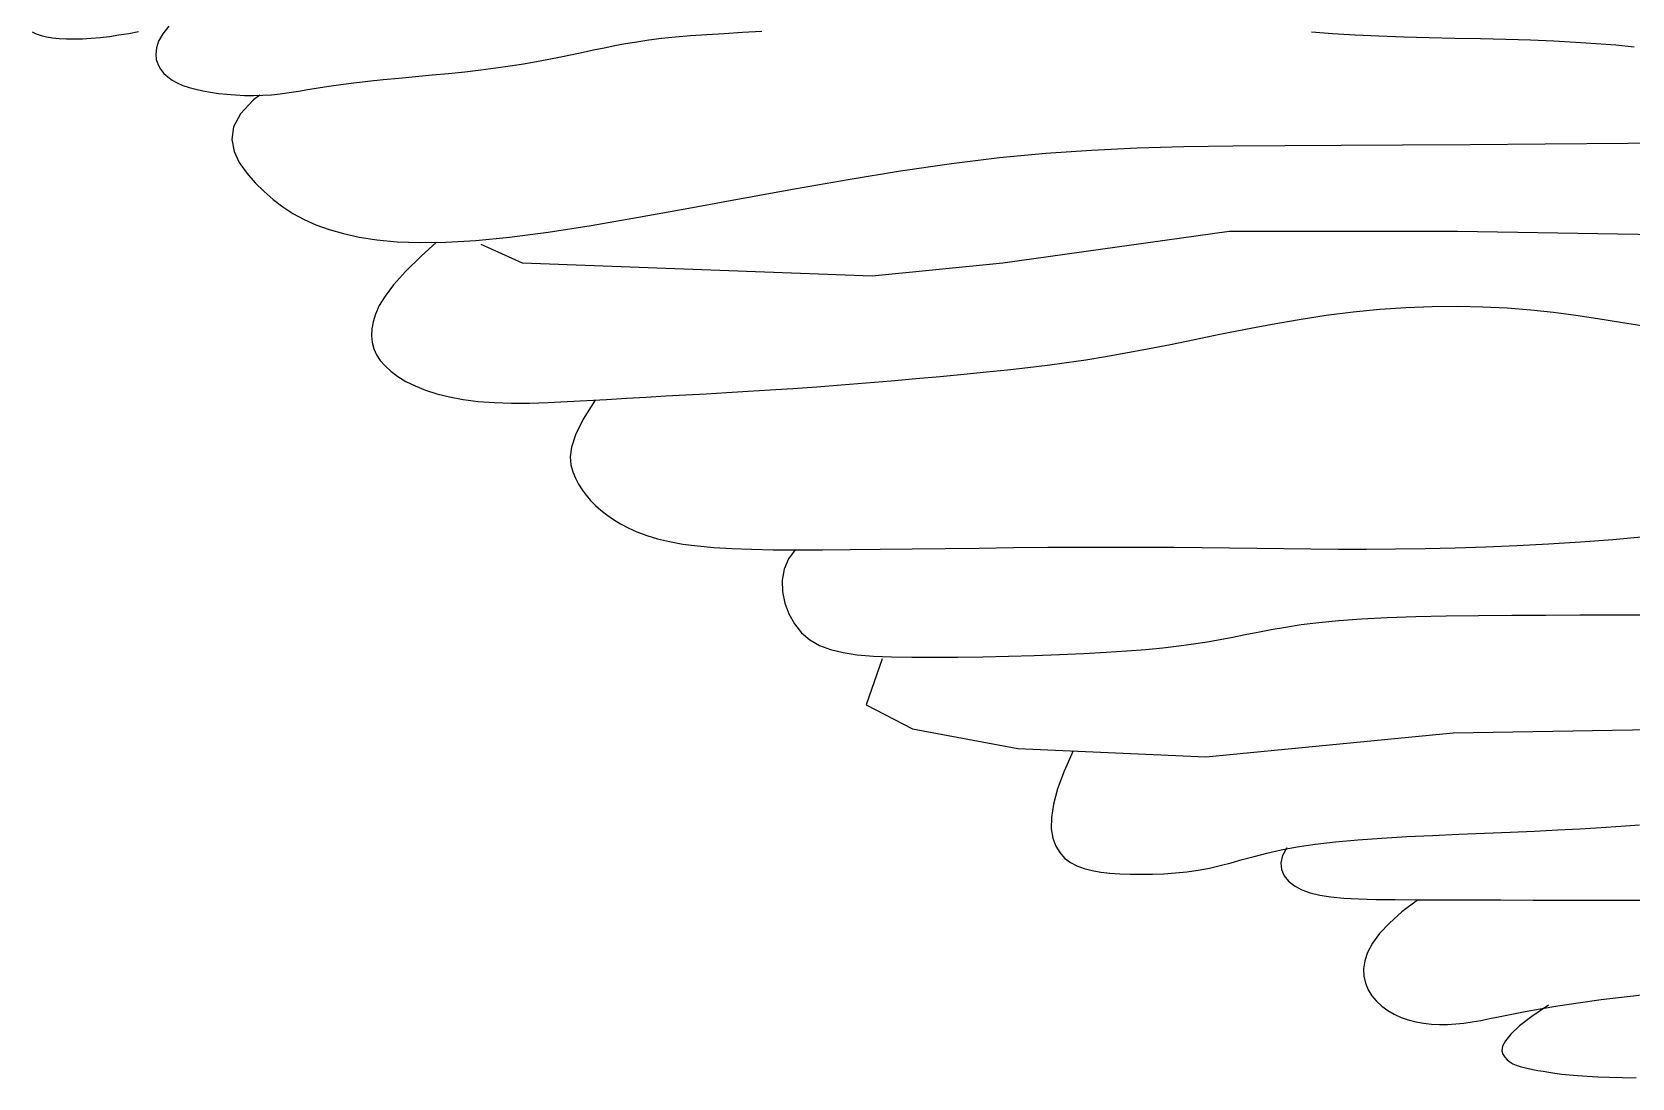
# Paper-space layout 'A3' of a CAD drawing. Header units: millimetres. Extents: x 67 to 487, y 39 to 336.
# Drawn here: x 306.706 to 309.532, y 133.533 to 135.38 of the extents above; entities that cross this region are included whole.
import ezdxf

# ---------------------------------------------------------------- set-up
doc = ezdxf.new("R2010")
doc.units = ezdxf.units.MM
doc.layers.add('ARQ_Vista 01', color=1, linetype='Continuous')

# ---------------------------------------------------------------- blocks, each defined once
blk = doc.blocks.new('BRASÃO ESTADO PARANÁ')
at = {"layer": 'ARQ_Vista 01'}
for points in [[(3201.719, -30985.576), (3201.831, -30985.63), (3201.96, -30985.676), (3202.106, -30985.712), (3202.269, -30985.739), (3202.446, -30985.758), (3202.638, -30985.768), (3202.844, -30985.77), (3203.062, -30985.765), (3203.293, -30985.751), (3203.533, -30985.729), (3203.782, -30985.7), (3204.037, -30985.664), (3204.296, -30985.621), (3204.558, -30985.57)], [(3205.367, -30985.429), (3205.204, -30985.637), (3205.095, -30985.831), (3205.035, -30986.009), (3205.016, -30986.173), (3205.033, -30986.322), (3205.08, -30986.458), (3205.149, -30986.579), (3205.236, -30986.687), (3205.339, -30986.783), (3205.458, -30986.868), (3205.592, -30986.942), (3205.742, -30987.007), (3205.906, -30987.063), (3206.083, -30987.112), (3206.275, -30987.154), (3206.479, -30987.191), (3206.694, -30987.222), (3206.918, -30987.246), (3207.149, -30987.264), (3207.385, -30987.274), (3207.624, -30987.276), (3207.864, -30987.271), (3208.103, -30987.256), (3208.339, -30987.232), (3208.577, -30987.201), (3208.821, -30987.164), (3209.076, -30987.121), (3209.347, -30987.076), (3209.637, -30987.029), (3209.953, -30986.982), (3210.298, -30986.936), (3210.675, -30986.892), (3211.079, -30986.851), (3211.504, -30986.811), (3211.941, -30986.771), (3212.386, -30986.73), (3212.829, -30986.688), (3213.264, -30986.643), (3213.685, -30986.596), (3214.086, -30986.544), (3214.466, -30986.489), (3214.828, -30986.431), (3215.172, -30986.371), (3215.502, -30986.309), (3215.817, -30986.247), (3216.12, -30986.185), (3216.412, -30986.123), (3216.695, -30986.063), (3216.975, -30986.004), (3217.256, -30985.947), (3217.544, -30985.894), (3217.845, -30985.843), (3218.164, -30985.796), (3218.506, -30985.753), (3218.876, -30985.715), (3219.28, -30985.682), (3219.715, -30985.651), (3220.178, -30985.623), (3220.666, -30985.593), (3221.177, -30985.561)], [(3235.837, -30985.581), (3236.401, -30985.625), (3237.001, -30985.661), (3237.635, -30985.69), (3238.296, -30985.713), (3238.975, -30985.731), (3239.662, -30985.747), (3240.348, -30985.762), (3241.021, -30985.778), (3241.674, -30985.797), (3242.296, -30985.821), (3242.881, -30985.852), (3243.43, -30985.888), (3243.949, -30985.93), (3244.442, -30985.976)], [(3207.792, -30987.272), (3207.625, -30987.393), (3207.279, -30987.763), (3207.095, -30988.116), (3207.045, -30988.451), (3207.105, -30988.768), (3207.246, -30989.066), (3207.443, -30989.345), (3207.671, -30989.602), (3207.906, -30989.839), (3208.15, -30990.054), (3208.406, -30990.25), (3208.678, -30990.427), (3208.972, -30990.586), (3209.291, -30990.727), (3209.639, -30990.851), (3210.022, -30990.96), (3210.444, -30991.052), (3210.917, -30991.125), (3211.452, -30991.175), (3212.061, -30991.197), (3212.757, -30991.186), (3213.55, -30991.139), (3214.453, -30991.052), (3215.478, -30990.919), (3216.631, -30990.74), (3217.891, -30990.524), (3219.232, -30990.281), (3220.628, -30990.025), (3222.052, -30989.765), (3223.479, -30989.515), (3224.882, -30989.286), (3226.235, -30989.09), (3227.52, -30988.934), (3228.756, -30988.817), (3229.968, -30988.733), (3231.185, -30988.675), (3232.432, -30988.639), (3233.737, -30988.618), (3235.126, -30988.607), (3236.626, -30988.6), (3238.265, -30988.593), (3240.068, -30988.582), (3242.066, -30988.568), (3244.284, -30988.548), (3246.751, -30988.523)], [(3255.787, -30990.206), (3253.642, -30991.202), (3250.352, -30991.302), (3245.613, -30991.003), (3239.729, -30990.903), (3233.645, -30990.903), (3227.611, -30991.75), (3224.12, -30992.098), (3214.795, -30991.75), (3213.697, -30991.252)], [(3212.503, -30991.19), (3212.096, -30991.56), (3211.677, -30991.974), (3211.361, -30992.325), (3211.133, -30992.624), (3210.976, -30992.88), (3210.875, -30993.105), (3210.814, -30993.31), (3210.78, -30993.502), (3210.772, -30993.686), (3210.79, -30993.861), (3210.834, -30994.028), (3210.906, -30994.188), (3211.005, -30994.341), (3211.132, -30994.489), (3211.288, -30994.631), (3211.474, -30994.768), (3211.689, -30994.898), (3211.934, -30995.02), (3212.209, -30995.131), (3212.515, -30995.23), (3212.852, -30995.315), (3213.219, -30995.383), (3213.618, -30995.433), (3214.047, -30995.464), (3214.504, -30995.477), (3214.983, -30995.476), (3215.481, -30995.463), (3215.993, -30995.44), (3216.515, -30995.412), (3217.042, -30995.38), (3217.57, -30995.348), (3218.097, -30995.317), (3218.624, -30995.287), (3219.156, -30995.258), (3219.695, -30995.228), (3220.247, -30995.197), (3220.814, -30995.163), (3221.4, -30995.127), (3222.009, -30995.086), (3222.644, -30995.041), (3223.297, -30994.992), (3223.961, -30994.939), (3224.628, -30994.884), (3225.29, -30994.826), (3225.939, -30994.767), (3226.568, -30994.708), (3227.168, -30994.648), (3227.734, -30994.589), (3228.273, -30994.529), (3228.794, -30994.465), (3229.307, -30994.397), (3229.821, -30994.322), (3230.345, -30994.237), (3230.89, -30994.142), (3231.464, -30994.034), (3232.075, -30993.912), (3232.719, -30993.78), (3233.39, -30993.643), (3234.082, -30993.505), (3234.79, -30993.372), (3235.508, -30993.248), (3236.229, -30993.137), (3236.949, -30993.045), (3237.662, -30992.976), (3238.365, -30992.929), (3239.057, -30992.903), (3239.737, -30992.897), (3240.402, -30992.91), (3241.051, -30992.941), (3241.682, -30992.989), (3242.294, -30993.054), (3242.888, -30993.132), (3243.477, -30993.221), (3244.077, -30993.317), (3244.704, -30993.415)], [(3216.734, -30995.397), (3216.416, -30995.911), (3216.213, -30996.322), (3216.105, -30996.649), (3216.071, -30996.91), (3216.091, -30997.123), (3216.143, -30997.308), (3216.212, -30997.478), (3216.293, -30997.639), (3216.387, -30997.792), (3216.493, -30997.936), (3216.612, -30998.074), (3216.745, -30998.207), (3216.89, -30998.334), (3217.049, -30998.458), (3217.222, -30998.579), (3217.411, -30998.695), (3217.62, -30998.807), (3217.851, -30998.911), (3218.109, -30999.008), (3218.396, -30999.095), (3218.716, -30999.172), (3219.07, -30999.236), (3219.464, -30999.287), (3219.899, -30999.327), (3220.378, -30999.355), (3220.904, -30999.375), (3221.481, -30999.386), (3222.11, -30999.39), (3222.795, -30999.389), (3223.538, -30999.383), (3224.339, -30999.375), (3225.189, -30999.365), (3226.073, -30999.354), (3226.979, -30999.342), (3227.894, -30999.332), (3228.804, -30999.323), (3229.696, -30999.317), (3230.557, -30999.315), (3231.378, -30999.317), (3232.163, -30999.322), (3232.919, -30999.33), (3233.655, -30999.339), (3234.379, -30999.349), (3235.098, -30999.357), (3235.821, -30999.365), (3236.556, -30999.369), (3237.308, -30999.369), (3238.078, -30999.365), (3238.865, -30999.355), (3239.668, -30999.338), (3240.485, -30999.312), (3241.315, -30999.278), (3242.157, -30999.234), (3243.01, -30999.179), (3243.87, -30999.112), (3244.73, -30999.033)], [(3222.07, -30999.39), (3221.888, -30999.632), (3221.775, -30999.906), (3221.726, -31000.201), (3221.734, -31000.506), (3221.794, -31000.809), (3221.902, -31001.1), (3222.052, -31001.367), (3222.24, -31001.599), (3222.46, -31001.788), (3222.715, -31001.937), (3223.009, -31002.049), (3223.345, -31002.131), (3223.726, -31002.187), (3224.156, -31002.222), (3224.638, -31002.242), (3225.176, -31002.25), (3225.769, -31002.253), (3226.407, -31002.249), (3227.075, -31002.241), (3227.759, -31002.227), (3228.444, -31002.208), (3229.117, -31002.184), (3229.762, -31002.156), (3230.366, -31002.123), (3230.917, -31002.086), (3231.418, -31002.045), (3231.877, -31001.999), (3232.298, -31001.95), (3232.688, -31001.897), (3233.054, -31001.841), (3233.402, -31001.781), (3233.737, -31001.717), (3234.068, -31001.65), (3234.405, -31001.582), (3234.758, -31001.514), (3235.14, -31001.448), (3235.561, -31001.384), (3236.032, -31001.326), (3236.566, -31001.274), (3237.172, -31001.23), (3237.859, -31001.196), (3238.616, -31001.17), (3239.431, -31001.151), (3240.289, -31001.139), (3241.177, -31001.132), (3242.082, -31001.128), (3242.99, -31001.126), (3243.887, -31001.126), (3244.762, -31001.126)], [(3224.388, -31002.298), (3223.966, -31003.525), (3225.201, -31004.161), (3228.009, -31004.684), (3233.023, -31004.909), (3239.611, -31004.273), (3250.775, -31004.086), (3260.393, -31004.049), (3265.072, -31004.012), (3266.943, -31003.563), (3267.714, -31002.753)], [(3229.486, -31004.75), (3229.241, -31005.292), (3229.066, -31005.765), (3228.955, -31006.175), (3228.902, -31006.527), (3228.899, -31006.826), (3228.94, -31007.078), (3229.017, -31007.289), (3229.124, -31007.464), (3229.254, -31007.609), (3229.407, -31007.725), (3229.58, -31007.818), (3229.773, -31007.89), (3229.985, -31007.943), (3230.216, -31007.981), (3230.463, -31008.008), (3230.727, -31008.025), (3231.005, -31008.036), (3231.296, -31008.04), (3231.595, -31008.037), (3231.9, -31008.025), (3232.208, -31008.004), (3232.515, -31007.973), (3232.819, -31007.93), (3233.116, -31007.876), (3233.405, -31007.809), (3233.693, -31007.732), (3233.99, -31007.649), (3234.305, -31007.562), (3234.648, -31007.474), (3235.028, -31007.388), (3235.453, -31007.307), (3235.935, -31007.234), (3236.477, -31007.172), (3237.074, -31007.119), (3237.712, -31007.074), (3238.381, -31007.035), (3239.068, -31007.002), (3239.764, -31006.972), (3240.455, -31006.944), (3241.131, -31006.916), (3241.781, -31006.888), (3242.404, -31006.858), (3242.996, -31006.827), (3243.558, -31006.794), (3244.087, -31006.76), (3244.582, -31006.724)], [(3235.18, -31007.333), (3235.067, -31007.542), (3235.022, -31007.737), (3235.038, -31007.916), (3235.108, -31008.079), (3235.226, -31008.223), (3235.385, -31008.348), (3235.578, -31008.453), (3235.801, -31008.535), (3236.058, -31008.599), (3236.355, -31008.645), (3236.698, -31008.678), (3237.095, -31008.699), (3237.551, -31008.711), (3238.072, -31008.717), (3238.666, -31008.72), (3239.335, -31008.722), (3240.077, -31008.724), (3240.883, -31008.725), (3241.748, -31008.726), (3242.665, -31008.726), (3243.627, -31008.727), (3244.627, -31008.727)], [(3238.664, -31008.727), (3238.248, -31009.045), (3237.915, -31009.342), (3237.655, -31009.62), (3237.464, -31009.88), (3237.333, -31010.123), (3237.256, -31010.35), (3237.226, -31010.562), (3237.235, -31010.76), (3237.277, -31010.946), (3237.349, -31011.119), (3237.447, -31011.279), (3237.568, -31011.424), (3237.71, -31011.555), (3237.869, -31011.671), (3238.042, -31011.771), (3238.227, -31011.855), (3238.419, -31011.923), (3238.619, -31011.975), (3238.824, -31012.012), (3239.035, -31012.035), (3239.249, -31012.046), (3239.466, -31012.044), (3239.684, -31012.031), (3239.903, -31012.008), (3240.123, -31011.976), (3240.351, -31011.936), (3240.597, -31011.887), (3240.87, -31011.831), (3241.178, -31011.769), (3241.531, -31011.7), (3241.938, -31011.627), (3242.407, -31011.548), (3242.948, -31011.466), (3243.564, -31011.381), (3244.259, -31011.296), (3245.036, -31011.21)], [(3242.16, -31011.528), (3241.713, -31011.829), (3241.382, -31012.085), (3241.152, -31012.299), (3241.008, -31012.477), (3240.935, -31012.623), (3240.917, -31012.743), (3240.94, -31012.84), (3240.99, -31012.92), (3241.052, -31012.987), (3241.124, -31013.043), (3241.207, -31013.09), (3241.298, -31013.129), (3241.398, -31013.163), (3241.506, -31013.191), (3241.622, -31013.218), (3241.744, -31013.243), (3241.873, -31013.268), (3242.011, -31013.293), (3242.162, -31013.319), (3242.327, -31013.343), (3242.51, -31013.366), (3242.713, -31013.388), (3242.94, -31013.408), (3243.193, -31013.425), (3243.475, -31013.44), (3243.785, -31013.452), (3244.125, -31013.462), (3244.493, -31013.471)]]:
    blk.add_lwpolyline(points, dxfattribs=at)

psp = doc.layouts.new('A3')

# ---------------------------------------------------------------- block references
at = {"layer": 'ARQ_Vista 01', "xscale": 0.06623285758541897, "yscale": 0.06623285759997088, "zscale": 0.0662328576}
psp.add_blockref('BRASÃO ESTADO PARANÁ', (94.6471, 2187.6436), dxfattribs=at)

doc.saveas('drawing.dxf')
